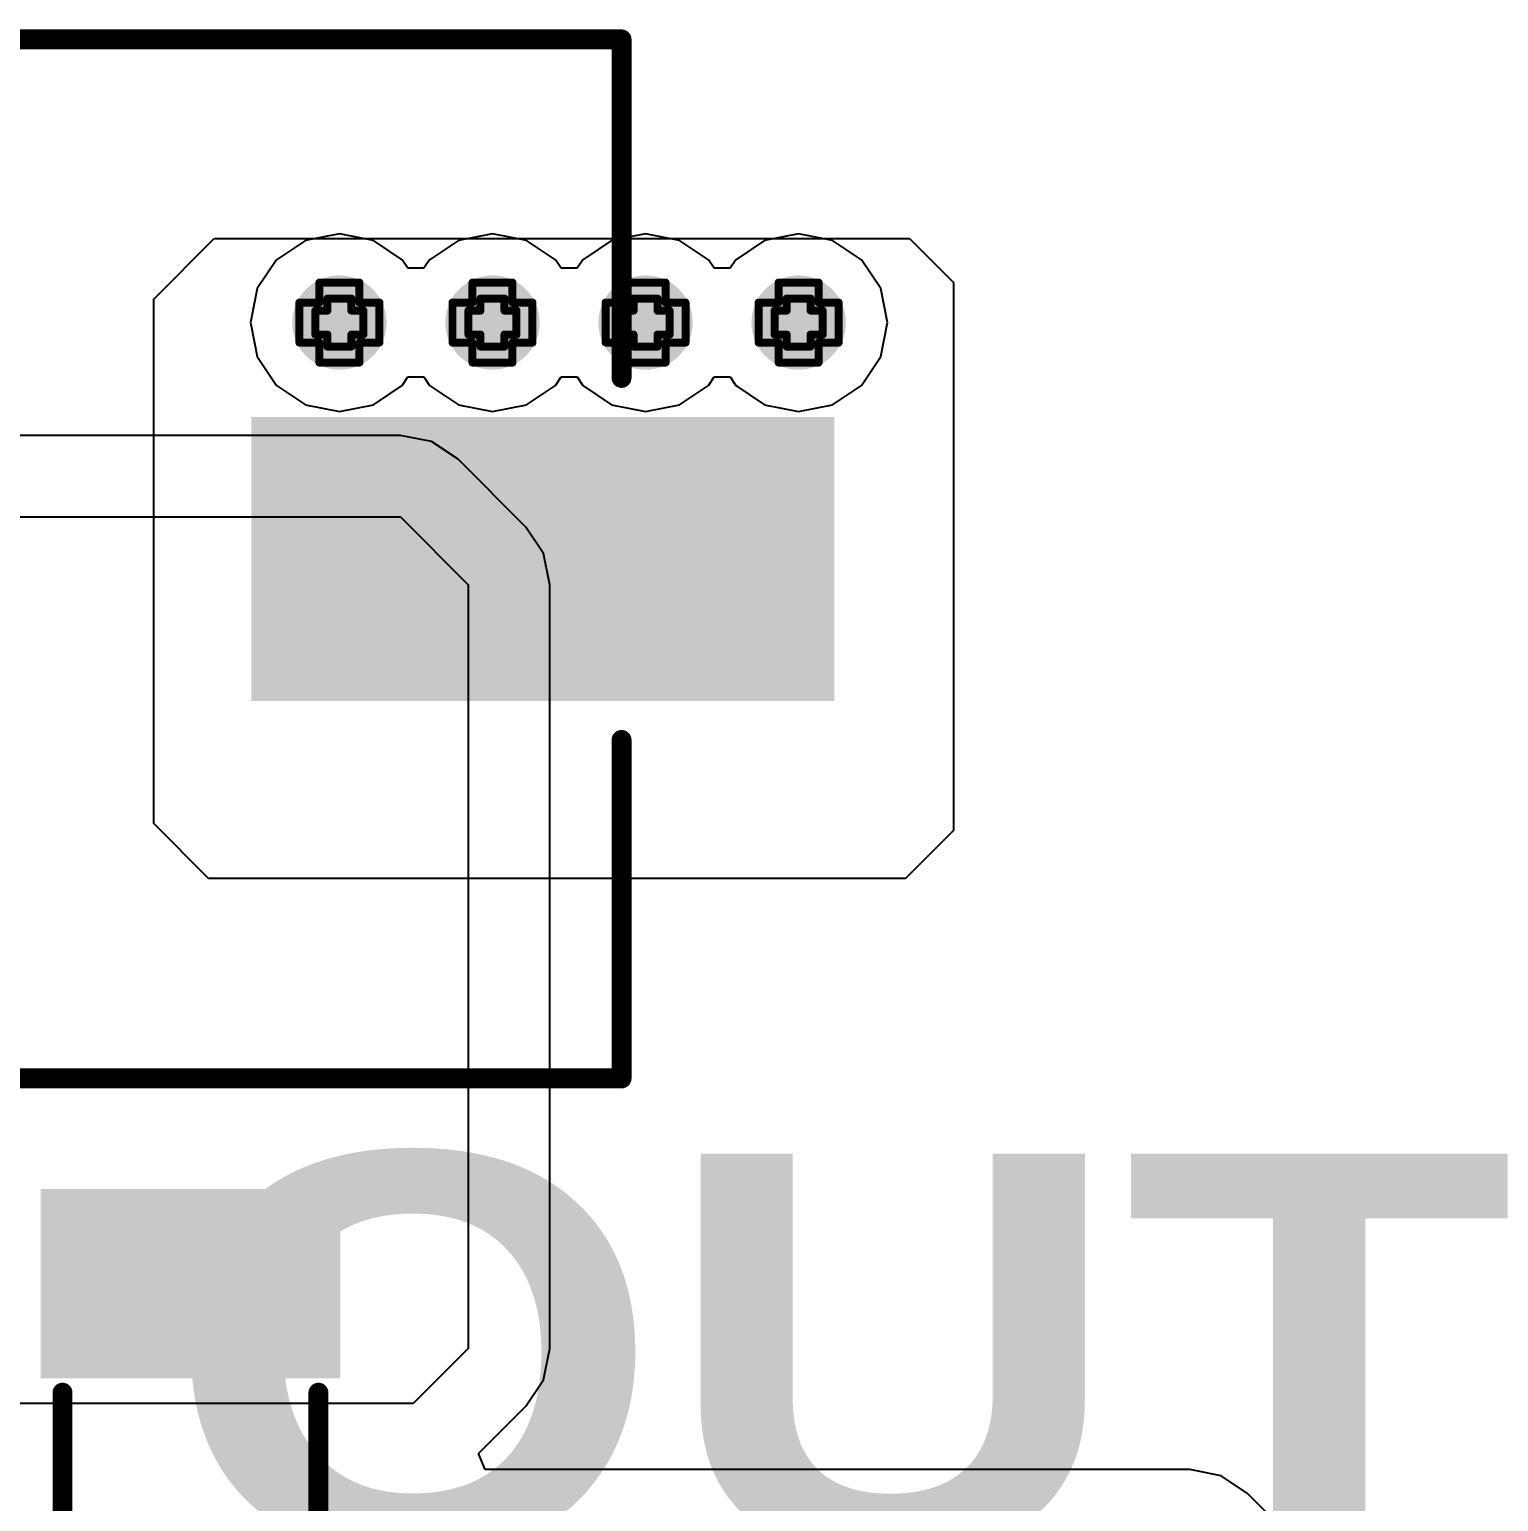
# Model space of a CAD drawing. Header units: inches. Extents: x 0 to 198, y 0 to 199.
# Drawn here: x 5.0393 to 5.4067, y 0.503 to 0.8711 of the extents above; entities that cross this region are included whole.
import ezdxf

# ---------------------------------------------------------------- set-up
doc = ezdxf.new("R2010")
doc.units = ezdxf.units.IN
doc.header["$MEASUREMENT"] = 0
for name, color, linetype in [('Bottom Layer', 5, 'Continuous'), ('Bottom Overlay', 54, 'Continuous'), ('Bottom Paste', 16, 'Continuous'), ('Bottom Solder', 6, 'Continuous'), ('Drill Drawing', 1, 'Continuous'), ('Layer 1', 16, 'Continuous'), ('Layer 2', 76, 'Continuous'), ('Top Layer', 1, 'Continuous'), ('Top Overlay', 2, 'Continuous'), ('Top Paste', 8, 'Continuous'), ('Top Solder', 216, 'Continuous'), ('Via Holes', 16, 'Continuous')]:
    doc.layers.add(name, color=color, linetype=linetype)
doc.styles.add('Arial Black_Bold', font='', dxfattribs={"height": 0.2})
doc.styles.get('Arial Black_Bold').set_extended_font_data('Arial Black', bold=True)

# ---------------------------------------------------------------- blocks, each defined once
blk = doc.blocks.new('F____0805_B_244')
at = {"layer": 'Bottom Layer'}
for points in [[(-0.02362, -0.03346), (-0.06299, -0.03346), (-0.06299, 0.03346), (-0.02362, 0.03346)], [(0.06299, -0.03346), (0.02362, -0.03346), (0.02362, 0.03346), (0.06299, 0.03346)]]:
    blk.add_hatch(color=5, dxfattribs=at).paths.add_polyline_path(points)
at = {"layer": 'Bottom Paste'}
for points in [[(-0.02362, -0.03346), (-0.06299, -0.03346), (-0.06299, 0.03346), (-0.02362, 0.03346)], [(0.06299, -0.03346), (0.02362, -0.03346), (0.02362, 0.03346), (0.06299, 0.03346)]]:
    blk.add_hatch(color=16, dxfattribs=at).paths.add_polyline_path(points)
at = {"layer": 'Bottom Solder'}
for points in [[(-0.01962, -0.03746), (-0.06699, -0.03746), (-0.06699, 0.03746), (-0.01962, 0.03746)], [(0.06699, -0.03746), (0.01962, -0.03746), (0.01962, 0.03746), (0.06699, 0.03746)]]:
    blk.add_hatch(color=6, dxfattribs=at).paths.add_polyline_path(points)
at = {"layer": 'Bottom Overlay'}
for points in [[(0.016, 0.032, 0.005, 0.005, 0), (-0.016, 0.032, 0.005, 0.005, 0)], [(0.016, -0.032, 0.005, 0.005, 0), (-0.016, -0.032, 0.005, 0.005, 0)]]:
    blk.add_lwpolyline(points, format="xyseb", dxfattribs=at)
for points in [[(-0.01725, 0.032, 0.0025, 0.0025, 1), (-0.01475, 0.032, 0.0025, 0.0025, 1)], [(0.01475, 0.032, 0.0025, 0.0025, 1), (0.01725, 0.032, 0.0025, 0.0025, 1)], [(-0.01725, -0.032, 0.0025, 0.0025, 1), (-0.01475, -0.032, 0.0025, 0.0025, 1)], [(0.01475, -0.032, 0.0025, 0.0025, 1), (0.01725, -0.032, 0.0025, 0.0025, 1)]]:
    blk.add_lwpolyline(points, format="xyseb", close=True, dxfattribs=at)
blk = doc.blocks.new('20SVPF120M_350')
at = {"layer": 'Top Layer'}
for points in [[(-0.17913, 0.0315), (-0.04134, 0.0315), (-0.04134, -0.0315), (-0.17913, -0.0315)], [(0.04134, 0.0315), (0.17913, 0.0315), (0.17913, -0.0315), (0.04134, -0.0315)]]:
    blk.add_hatch(color=1, dxfattribs=at).paths.add_polyline_path(points)
at = {"layer": 'Top Paste'}
for points in [[(-0.17913, 0.0315), (-0.04134, 0.0315), (-0.04134, -0.0315), (-0.17913, -0.0315)], [(0.04134, 0.0315), (0.17913, 0.0315), (0.17913, -0.0315), (0.04134, -0.0315)]]:
    blk.add_hatch(color=8, dxfattribs=at).paths.add_polyline_path(points)
at = {"layer": 'Top Solder'}
for points in [[(-0.18313, 0.0355), (-0.03734, 0.0355), (-0.03734, -0.0355), (-0.18313, -0.0355)], [(0.03734, 0.0355), (0.18313, 0.0355), (0.18313, -0.0355), (0.03734, -0.0355)]]:
    blk.add_hatch(color=216, dxfattribs=at).paths.add_polyline_path(points)
at = {"layer": 'Top Overlay'}
for points in [[(-0.12992, 0.07677, 0.005, 0.005, 0), (-0.07677, 0.12992, 0.005, 0.005, 0)], [(-0.07677, 0.12992, 0.005, 0.005, 0), (0.12992, 0.12992, 0.005, 0.005, 0)], [(0.12992, 0.04528, 0.005, 0.005, 0), (0.12992, 0.12992, 0.005, 0.005, 0)], [(-0.12992, 0.04528, 0.005, 0.005, 0), (-0.12992, 0.07677, 0.005, 0.005, 0)], [(-0.153, 0.043, 0.005, 0.005, 0), (-0.153, 0.064, 0.005, 0.005, 0)], [(-0.162, 0.053, 0.005, 0.005, 0), (-0.144, 0.053, 0.005, 0.005, 0)], [(-0.12992, -0.07677, 0.005, 0.005, 0), (-0.12992, -0.04528, 0.005, 0.005, 0)], [(0.12992, -0.12992, 0.005, 0.005, 0), (0.12992, -0.04528, 0.005, 0.005, 0)], [(-0.12992, -0.07677, 0.005, 0.005, 0), (-0.07677, -0.12992, 0.005, 0.005, 0)], [(-0.07677, -0.12992, 0.005, 0.005, 0), (0.12992, -0.12992, 0.005, 0.005, 0)]]:
    blk.add_lwpolyline(points, format="xyseb", dxfattribs=at)
for points in [[(-0.07802, 0.12992, 0.0025, 0.0025, 1), (-0.07552, 0.12992, 0.0025, 0.0025, 1)], [(-0.07802, 0.12992, 0.0025, 0.0025, 1), (-0.07552, 0.12992, 0.0025, 0.0025, 1)], [(0.12867, 0.12992, 0.0025, 0.0025, 1), (0.13117, 0.12992, 0.0025, 0.0025, 1)], [(0.12867, 0.12992, 0.0025, 0.0025, 1), (0.13117, 0.12992, 0.0025, 0.0025, 1)], [(-0.13117, 0.07677, 0.0025, 0.0025, 1), (-0.12867, 0.07677, 0.0025, 0.0025, 1)], [(-0.13117, 0.07677, 0.0025, 0.0025, 1), (-0.12867, 0.07677, 0.0025, 0.0025, 1)], [(-0.15425, 0.064, 0.0025, 0.0025, 1), (-0.15175, 0.064, 0.0025, 0.0025, 1)], [(-0.16325, 0.053, 0.0025, 0.0025, 1), (-0.16075, 0.053, 0.0025, 0.0025, 1)], [(-0.14525, 0.053, 0.0025, 0.0025, 1), (-0.14275, 0.053, 0.0025, 0.0025, 1)], [(-0.15425, 0.043, 0.0025, 0.0025, 1), (-0.15175, 0.043, 0.0025, 0.0025, 1)], [(-0.13117, 0.04528, 0.0025, 0.0025, 1), (-0.12867, 0.04528, 0.0025, 0.0025, 1)], [(0.12867, 0.04528, 0.0025, 0.0025, 1), (0.13117, 0.04528, 0.0025, 0.0025, 1)], [(-0.13117, -0.04528, 0.0025, 0.0025, 1), (-0.12867, -0.04528, 0.0025, 0.0025, 1)], [(0.12867, -0.04528, 0.0025, 0.0025, 1), (0.13117, -0.04528, 0.0025, 0.0025, 1)], [(-0.13117, -0.07677, 0.0025, 0.0025, 1), (-0.12867, -0.07677, 0.0025, 0.0025, 1)], [(-0.13117, -0.07677, 0.0025, 0.0025, 1), (-0.12867, -0.07677, 0.0025, 0.0025, 1)], [(-0.07802, -0.12992, 0.0025, 0.0025, 1), (-0.07552, -0.12992, 0.0025, 0.0025, 1)], [(-0.07802, -0.12992, 0.0025, 0.0025, 1), (-0.07552, -0.12992, 0.0025, 0.0025, 1)], [(0.12867, -0.12992, 0.0025, 0.0025, 1), (0.13117, -0.12992, 0.0025, 0.0025, 1)], [(0.12867, -0.12992, 0.0025, 0.0025, 1), (0.13117, -0.12992, 0.0025, 0.0025, 1)]]:
    blk.add_lwpolyline(points, format="xyseb", close=True, dxfattribs=at)

msp = doc.modelspace()

# ---------------------------------------------------------------- hatches: boundary and pattern name
at = {"layer": 'Bottom Layer'}
h = msp.add_hatch(color=5, dxfattribs=at)
edge = h.paths.add_edge_path()
edge.add_arc((5.11679, 0.79781), 0.01181, 0, 360)
h = msp.add_hatch(color=5, dxfattribs=at)
edge = h.paths.add_edge_path()
edge.add_arc((5.15507, 0.79781), 0.01181, 0, 360)
h = msp.add_hatch(color=5, dxfattribs=at)
edge = h.paths.add_edge_path()
edge.add_arc((5.19335, 0.79781), 0.01181, 0, 360)
h = msp.add_hatch(color=5, dxfattribs=at)
edge = h.paths.add_edge_path()
edge.add_arc((5.23163, 0.79781), 0.01181, 0, 360)
at = {"layer": 'Layer 1'}
h = msp.add_hatch(color=16, dxfattribs=at)
edge = h.paths.add_edge_path()
edge.add_arc((5.11679, 0.79781), 0.01181, 0, 360)
h = msp.add_hatch(color=16, dxfattribs=at)
edge = h.paths.add_edge_path()
edge.add_arc((5.15507, 0.79781), 0.01181, 0, 360)
h = msp.add_hatch(color=16, dxfattribs=at)
edge = h.paths.add_edge_path()
edge.add_arc((5.19335, 0.79781), 0.01181, 0, 360)
h = msp.add_hatch(color=16, dxfattribs=at)
edge = h.paths.add_edge_path()
edge.add_arc((5.23163, 0.79781), 0.01181, 0, 360)
at = {"layer": 'Layer 2'}
h = msp.add_hatch(color=76, dxfattribs=at)
edge = h.paths.add_edge_path()
edge.add_arc((5.11679, 0.79781), 0.01181, 0, 360)
h = msp.add_hatch(color=76, dxfattribs=at)
edge = h.paths.add_edge_path()
edge.add_arc((5.15507, 0.79781), 0.01181, 0, 360)
h = msp.add_hatch(color=76, dxfattribs=at)
edge = h.paths.add_edge_path()
edge.add_arc((5.19335, 0.79781), 0.01181, 0, 360)
h = msp.add_hatch(color=76, dxfattribs=at)
edge = h.paths.add_edge_path()
edge.add_arc((5.23163, 0.79781), 0.01181, 0, 360)
at = {"layer": 'Top Layer'}
h = msp.add_hatch(color=1, dxfattribs=at)
edge = h.paths.add_edge_path()
edge.add_arc((5.11679, 0.79781), 0.01181, 0, 360)
h = msp.add_hatch(color=1, dxfattribs=at)
edge = h.paths.add_edge_path()
edge.add_arc((5.15507, 0.79781), 0.01181, 0, 360)
h = msp.add_hatch(color=1, dxfattribs=at)
edge = h.paths.add_edge_path()
edge.add_arc((5.19335, 0.79781), 0.01181, 0, 360)
h = msp.add_hatch(color=1, dxfattribs=at)
edge = h.paths.add_edge_path()
edge.add_arc((5.23163, 0.79781), 0.01181, 0, 360)
at = {"layer": 'Via Holes'}
h = msp.add_hatch(color=7, dxfattribs=at)
edge = h.paths.add_edge_path()
edge.add_arc((5.11679, 0.79781), 0.00591, 0, 360)
h = msp.add_hatch(color=7, dxfattribs=at)
edge = h.paths.add_edge_path()
edge.add_arc((5.15507, 0.79781), 0.00591, 0, 360)
h = msp.add_hatch(color=7, dxfattribs=at)
edge = h.paths.add_edge_path()
edge.add_arc((5.19335, 0.79781), 0.00591, 0, 360)
h = msp.add_hatch(color=7, dxfattribs=at)
edge = h.paths.add_edge_path()
edge.add_arc((5.23163, 0.79781), 0.00591, 0, 360)

# ---------------------------------------------------------------- linework, layer by layer
at = {"layer": 'Bottom Layer'}
for p, q in [((5.13205, 0.7696), (4.80102, 0.7696)), ((5.13986, 0.76805), (5.13205, 0.7696)), ((5.14647, 0.76363), (5.13986, 0.76805)), ((5.16342, 0.74668), (5.14647, 0.76363)), ((4.80102, 0.74921), (5.13205, 0.74921)), ((5.13205, 0.74921), (5.149, 0.73226)), ((5.16784, 0.74007), (5.16342, 0.74668)), ((5.16939, 0.73226), (5.16784, 0.74007)), ((5.149, 0.73226), (5.149, 0.54122)), ((5.16939, 0.54122), (5.16939, 0.73226)), ((5.16939, 0.73226), (5.16939, 0.73226)), ((5.149, 0.54122), (5.13525, 0.52747)), ((5.16784, 0.53342), (5.16939, 0.54122)), ((5.16342, 0.52681), (5.16784, 0.53342)), ((5.13525, 0.52747), (4.795, 0.52747)), ((5.15155, 0.51494), (5.16342, 0.52681)), ((5.15321, 0.51094), (5.15155, 0.51494)), ((5.32946, 0.51094), (5.15321, 0.51094)), ((5.33726, 0.50938), (5.32946, 0.51094)), ((5.34387, 0.50496), (5.33726, 0.50938)), ((5.36442, 0.48442), (5.34387, 0.50496))]:
    msp.add_line(p, q, dxfattribs=at)
at = {"layer": 'Drill Drawing'}
for points in [[(5.11179, 0.80281, 0.002, 0.002, 0), (5.11179, 0.80781, 0.002, 0.002, 0)], [(5.11179, 0.80781, 0.002, 0.002, 0), (5.12179, 0.80781, 0.002, 0.002, 0)], [(5.12179, 0.80281, 0.002, 0.002, 0), (5.12179, 0.80781, 0.002, 0.002, 0)], [(5.15007, 0.80281, 0.002, 0.002, 0), (5.15007, 0.80781, 0.002, 0.002, 0)], [(5.15007, 0.80781, 0.002, 0.002, 0), (5.16007, 0.80781, 0.002, 0.002, 0)], [(5.16007, 0.80281, 0.002, 0.002, 0), (5.16007, 0.80781, 0.002, 0.002, 0)], [(5.18835, 0.80281, 0.002, 0.002, 0), (5.18835, 0.80781, 0.002, 0.002, 0)], [(5.18835, 0.80781, 0.002, 0.002, 0), (5.19835, 0.80781, 0.002, 0.002, 0)], [(5.19835, 0.80281, 0.002, 0.002, 0), (5.19835, 0.80781, 0.002, 0.002, 0)], [(5.22663, 0.80281, 0.002, 0.002, 0), (5.22663, 0.80781, 0.002, 0.002, 0)], [(5.22663, 0.80781, 0.002, 0.002, 0), (5.23663, 0.80781, 0.002, 0.002, 0)], [(5.23663, 0.80281, 0.002, 0.002, 0), (5.23663, 0.80781, 0.002, 0.002, 0)], [(5.10679, 0.79281, 0.002, 0.002, 0), (5.10679, 0.80281, 0.002, 0.002, 0)], [(5.10679, 0.80281, 0.002, 0.002, 0), (5.11179, 0.80281, 0.002, 0.002, 0)], [(5.11379, 0.80081, 0.002, 0.002, 0), (5.11379, 0.80381, 0.002, 0.002, 0)], [(5.11379, 0.80381, 0.002, 0.002, 0), (5.11979, 0.80381, 0.002, 0.002, 0)], [(5.11979, 0.80081, 0.002, 0.002, 0), (5.11979, 0.80381, 0.002, 0.002, 0)], [(5.12179, 0.80281, 0.002, 0.002, 0), (5.12679, 0.80281, 0.002, 0.002, 0)], [(5.12679, 0.79281, 0.002, 0.002, 0), (5.12679, 0.80281, 0.002, 0.002, 0)], [(5.14507, 0.79281, 0.002, 0.002, 0), (5.14507, 0.80281, 0.002, 0.002, 0)], [(5.14507, 0.80281, 0.002, 0.002, 0), (5.15007, 0.80281, 0.002, 0.002, 0)], [(5.15207, 0.80081, 0.002, 0.002, 0), (5.15207, 0.80381, 0.002, 0.002, 0)], [(5.15207, 0.80381, 0.002, 0.002, 0), (5.15807, 0.80381, 0.002, 0.002, 0)], [(5.15807, 0.80081, 0.002, 0.002, 0), (5.15807, 0.80381, 0.002, 0.002, 0)], [(5.16007, 0.80281, 0.002, 0.002, 0), (5.16507, 0.80281, 0.002, 0.002, 0)], [(5.16507, 0.79281, 0.002, 0.002, 0), (5.16507, 0.80281, 0.002, 0.002, 0)], [(5.18335, 0.79281, 0.002, 0.002, 0), (5.18335, 0.80281, 0.002, 0.002, 0)], [(5.18335, 0.80281, 0.002, 0.002, 0), (5.18835, 0.80281, 0.002, 0.002, 0)], [(5.19035, 0.80081, 0.002, 0.002, 0), (5.19035, 0.80381, 0.002, 0.002, 0)], [(5.19035, 0.80381, 0.002, 0.002, 0), (5.19635, 0.80381, 0.002, 0.002, 0)], [(5.19635, 0.80081, 0.002, 0.002, 0), (5.19635, 0.80381, 0.002, 0.002, 0)], [(5.19835, 0.80281, 0.002, 0.002, 0), (5.20335, 0.80281, 0.002, 0.002, 0)], [(5.20335, 0.79281, 0.002, 0.002, 0), (5.20335, 0.80281, 0.002, 0.002, 0)], [(5.22163, 0.79281, 0.002, 0.002, 0), (5.22163, 0.80281, 0.002, 0.002, 0)], [(5.22163, 0.80281, 0.002, 0.002, 0), (5.22663, 0.80281, 0.002, 0.002, 0)], [(5.22863, 0.80081, 0.002, 0.002, 0), (5.22863, 0.80381, 0.002, 0.002, 0)], [(5.22863, 0.80381, 0.002, 0.002, 0), (5.23463, 0.80381, 0.002, 0.002, 0)], [(5.23463, 0.80081, 0.002, 0.002, 0), (5.23463, 0.80381, 0.002, 0.002, 0)], [(5.23663, 0.80281, 0.002, 0.002, 0), (5.24163, 0.80281, 0.002, 0.002, 0)], [(5.24163, 0.79281, 0.002, 0.002, 0), (5.24163, 0.80281, 0.002, 0.002, 0)], [(5.11079, 0.79481, 0.002, 0.002, 0), (5.11079, 0.80081, 0.002, 0.002, 0)], [(5.11079, 0.80081, 0.002, 0.002, 0), (5.11379, 0.80081, 0.002, 0.002, 0)], [(5.11979, 0.80081, 0.002, 0.002, 0), (5.12279, 0.80081, 0.002, 0.002, 0)], [(5.12279, 0.79481, 0.002, 0.002, 0), (5.12279, 0.80081, 0.002, 0.002, 0)], [(5.14907, 0.79481, 0.002, 0.002, 0), (5.14907, 0.80081, 0.002, 0.002, 0)], [(5.14907, 0.80081, 0.002, 0.002, 0), (5.15207, 0.80081, 0.002, 0.002, 0)], [(5.15807, 0.80081, 0.002, 0.002, 0), (5.16107, 0.80081, 0.002, 0.002, 0)], [(5.16107, 0.79481, 0.002, 0.002, 0), (5.16107, 0.80081, 0.002, 0.002, 0)], [(5.18735, 0.79481, 0.002, 0.002, 0), (5.18735, 0.80081, 0.002, 0.002, 0)], [(5.18735, 0.80081, 0.002, 0.002, 0), (5.19035, 0.80081, 0.002, 0.002, 0)], [(5.19635, 0.80081, 0.002, 0.002, 0), (5.19935, 0.80081, 0.002, 0.002, 0)], [(5.19935, 0.79481, 0.002, 0.002, 0), (5.19935, 0.80081, 0.002, 0.002, 0)], [(5.22563, 0.79481, 0.002, 0.002, 0), (5.22563, 0.80081, 0.002, 0.002, 0)], [(5.22563, 0.80081, 0.002, 0.002, 0), (5.22863, 0.80081, 0.002, 0.002, 0)], [(5.23463, 0.80081, 0.002, 0.002, 0), (5.23763, 0.80081, 0.002, 0.002, 0)], [(5.23763, 0.79481, 0.002, 0.002, 0), (5.23763, 0.80081, 0.002, 0.002, 0)], [(5.11079, 0.79481, 0.002, 0.002, 0), (5.11379, 0.79481, 0.002, 0.002, 0)], [(5.11379, 0.79181, 0.002, 0.002, 0), (5.11379, 0.79481, 0.002, 0.002, 0)], [(5.11979, 0.79481, 0.002, 0.002, 0), (5.12279, 0.79481, 0.002, 0.002, 0)], [(5.11979, 0.79181, 0.002, 0.002, 0), (5.11979, 0.79481, 0.002, 0.002, 0)], [(5.14907, 0.79481, 0.002, 0.002, 0), (5.15207, 0.79481, 0.002, 0.002, 0)], [(5.15207, 0.79181, 0.002, 0.002, 0), (5.15207, 0.79481, 0.002, 0.002, 0)], [(5.15807, 0.79481, 0.002, 0.002, 0), (5.16107, 0.79481, 0.002, 0.002, 0)], [(5.15807, 0.79181, 0.002, 0.002, 0), (5.15807, 0.79481, 0.002, 0.002, 0)], [(5.18735, 0.79481, 0.002, 0.002, 0), (5.19035, 0.79481, 0.002, 0.002, 0)], [(5.19035, 0.79181, 0.002, 0.002, 0), (5.19035, 0.79481, 0.002, 0.002, 0)], [(5.19635, 0.79481, 0.002, 0.002, 0), (5.19935, 0.79481, 0.002, 0.002, 0)], [(5.19635, 0.79181, 0.002, 0.002, 0), (5.19635, 0.79481, 0.002, 0.002, 0)], [(5.22563, 0.79481, 0.002, 0.002, 0), (5.22863, 0.79481, 0.002, 0.002, 0)], [(5.22863, 0.79181, 0.002, 0.002, 0), (5.22863, 0.79481, 0.002, 0.002, 0)], [(5.23463, 0.79481, 0.002, 0.002, 0), (5.23763, 0.79481, 0.002, 0.002, 0)], [(5.23463, 0.79181, 0.002, 0.002, 0), (5.23463, 0.79481, 0.002, 0.002, 0)], [(5.10679, 0.79281, 0.002, 0.002, 0), (5.11179, 0.79281, 0.002, 0.002, 0)], [(5.11179, 0.78781, 0.002, 0.002, 0), (5.11179, 0.79281, 0.002, 0.002, 0)], [(5.11379, 0.79181, 0.002, 0.002, 0), (5.11979, 0.79181, 0.002, 0.002, 0)], [(5.12179, 0.79281, 0.002, 0.002, 0), (5.12679, 0.79281, 0.002, 0.002, 0)], [(5.12179, 0.78781, 0.002, 0.002, 0), (5.12179, 0.79281, 0.002, 0.002, 0)], [(5.14507, 0.79281, 0.002, 0.002, 0), (5.15007, 0.79281, 0.002, 0.002, 0)], [(5.15007, 0.78781, 0.002, 0.002, 0), (5.15007, 0.79281, 0.002, 0.002, 0)], [(5.15207, 0.79181, 0.002, 0.002, 0), (5.15807, 0.79181, 0.002, 0.002, 0)], [(5.16007, 0.79281, 0.002, 0.002, 0), (5.16507, 0.79281, 0.002, 0.002, 0)], [(5.16007, 0.78781, 0.002, 0.002, 0), (5.16007, 0.79281, 0.002, 0.002, 0)], [(5.18335, 0.79281, 0.002, 0.002, 0), (5.18835, 0.79281, 0.002, 0.002, 0)], [(5.18835, 0.78781, 0.002, 0.002, 0), (5.18835, 0.79281, 0.002, 0.002, 0)], [(5.19035, 0.79181, 0.002, 0.002, 0), (5.19635, 0.79181, 0.002, 0.002, 0)], [(5.19835, 0.79281, 0.002, 0.002, 0), (5.20335, 0.79281, 0.002, 0.002, 0)], [(5.19835, 0.78781, 0.002, 0.002, 0), (5.19835, 0.79281, 0.002, 0.002, 0)], [(5.22163, 0.79281, 0.002, 0.002, 0), (5.22663, 0.79281, 0.002, 0.002, 0)], [(5.22663, 0.78781, 0.002, 0.002, 0), (5.22663, 0.79281, 0.002, 0.002, 0)], [(5.22863, 0.79181, 0.002, 0.002, 0), (5.23463, 0.79181, 0.002, 0.002, 0)], [(5.23663, 0.79281, 0.002, 0.002, 0), (5.24163, 0.79281, 0.002, 0.002, 0)], [(5.23663, 0.78781, 0.002, 0.002, 0), (5.23663, 0.79281, 0.002, 0.002, 0)], [(5.11179, 0.78781, 0.002, 0.002, 0), (5.12179, 0.78781, 0.002, 0.002, 0)], [(5.15007, 0.78781, 0.002, 0.002, 0), (5.16007, 0.78781, 0.002, 0.002, 0)], [(5.18835, 0.78781, 0.002, 0.002, 0), (5.19835, 0.78781, 0.002, 0.002, 0)], [(5.22663, 0.78781, 0.002, 0.002, 0), (5.23663, 0.78781, 0.002, 0.002, 0)]]:
    msp.add_lwpolyline(points, format="xyseb", dxfattribs=at)
for points in [[(5.11129, 0.80781, 0.001, 0.001, 1), (5.11229, 0.80781, 0.001, 0.001, 1)], [(5.11129, 0.80781, 0.001, 0.001, 1), (5.11229, 0.80781, 0.001, 0.001, 1)], [(5.12129, 0.80781, 0.001, 0.001, 1), (5.12229, 0.80781, 0.001, 0.001, 1)], [(5.12129, 0.80781, 0.001, 0.001, 1), (5.12229, 0.80781, 0.001, 0.001, 1)], [(5.14957, 0.80781, 0.001, 0.001, 1), (5.15057, 0.80781, 0.001, 0.001, 1)], [(5.14957, 0.80781, 0.001, 0.001, 1), (5.15057, 0.80781, 0.001, 0.001, 1)], [(5.15957, 0.80781, 0.001, 0.001, 1), (5.16057, 0.80781, 0.001, 0.001, 1)], [(5.15957, 0.80781, 0.001, 0.001, 1), (5.16057, 0.80781, 0.001, 0.001, 1)], [(5.18785, 0.80781, 0.001, 0.001, 1), (5.18885, 0.80781, 0.001, 0.001, 1)], [(5.18785, 0.80781, 0.001, 0.001, 1), (5.18885, 0.80781, 0.001, 0.001, 1)], [(5.19785, 0.80781, 0.001, 0.001, 1), (5.19885, 0.80781, 0.001, 0.001, 1)], [(5.19785, 0.80781, 0.001, 0.001, 1), (5.19885, 0.80781, 0.001, 0.001, 1)], [(5.22613, 0.80781, 0.001, 0.001, 1), (5.22713, 0.80781, 0.001, 0.001, 1)], [(5.22613, 0.80781, 0.001, 0.001, 1), (5.22713, 0.80781, 0.001, 0.001, 1)], [(5.23613, 0.80781, 0.001, 0.001, 1), (5.23713, 0.80781, 0.001, 0.001, 1)], [(5.23613, 0.80781, 0.001, 0.001, 1), (5.23713, 0.80781, 0.001, 0.001, 1)], [(5.10629, 0.80281, 0.001, 0.001, 1), (5.10729, 0.80281, 0.001, 0.001, 1)], [(5.10629, 0.80281, 0.001, 0.001, 1), (5.10729, 0.80281, 0.001, 0.001, 1)], [(5.11129, 0.80281, 0.001, 0.001, 1), (5.11229, 0.80281, 0.001, 0.001, 1)], [(5.11129, 0.80281, 0.001, 0.001, 1), (5.11229, 0.80281, 0.001, 0.001, 1)], [(5.11329, 0.80381, 0.001, 0.001, 1), (5.11429, 0.80381, 0.001, 0.001, 1)], [(5.11329, 0.80381, 0.001, 0.001, 1), (5.11429, 0.80381, 0.001, 0.001, 1)], [(5.11929, 0.80381, 0.001, 0.001, 1), (5.12029, 0.80381, 0.001, 0.001, 1)], [(5.11929, 0.80381, 0.001, 0.001, 1), (5.12029, 0.80381, 0.001, 0.001, 1)], [(5.12129, 0.80281, 0.001, 0.001, 1), (5.12229, 0.80281, 0.001, 0.001, 1)], [(5.12129, 0.80281, 0.001, 0.001, 1), (5.12229, 0.80281, 0.001, 0.001, 1)], [(5.12629, 0.80281, 0.001, 0.001, 1), (5.12729, 0.80281, 0.001, 0.001, 1)], [(5.12629, 0.80281, 0.001, 0.001, 1), (5.12729, 0.80281, 0.001, 0.001, 1)], [(5.14457, 0.80281, 0.001, 0.001, 1), (5.14557, 0.80281, 0.001, 0.001, 1)], [(5.14457, 0.80281, 0.001, 0.001, 1), (5.14557, 0.80281, 0.001, 0.001, 1)], [(5.14957, 0.80281, 0.001, 0.001, 1), (5.15057, 0.80281, 0.001, 0.001, 1)], [(5.14957, 0.80281, 0.001, 0.001, 1), (5.15057, 0.80281, 0.001, 0.001, 1)], [(5.15157, 0.80381, 0.001, 0.001, 1), (5.15257, 0.80381, 0.001, 0.001, 1)], [(5.15157, 0.80381, 0.001, 0.001, 1), (5.15257, 0.80381, 0.001, 0.001, 1)], [(5.15757, 0.80381, 0.001, 0.001, 1), (5.15857, 0.80381, 0.001, 0.001, 1)], [(5.15757, 0.80381, 0.001, 0.001, 1), (5.15857, 0.80381, 0.001, 0.001, 1)], [(5.15957, 0.80281, 0.001, 0.001, 1), (5.16057, 0.80281, 0.001, 0.001, 1)], [(5.15957, 0.80281, 0.001, 0.001, 1), (5.16057, 0.80281, 0.001, 0.001, 1)], [(5.16457, 0.80281, 0.001, 0.001, 1), (5.16557, 0.80281, 0.001, 0.001, 1)], [(5.16457, 0.80281, 0.001, 0.001, 1), (5.16557, 0.80281, 0.001, 0.001, 1)], [(5.18285, 0.80281, 0.001, 0.001, 1), (5.18385, 0.80281, 0.001, 0.001, 1)], [(5.18285, 0.80281, 0.001, 0.001, 1), (5.18385, 0.80281, 0.001, 0.001, 1)], [(5.18785, 0.80281, 0.001, 0.001, 1), (5.18885, 0.80281, 0.001, 0.001, 1)], [(5.18785, 0.80281, 0.001, 0.001, 1), (5.18885, 0.80281, 0.001, 0.001, 1)], [(5.18985, 0.80381, 0.001, 0.001, 1), (5.19085, 0.80381, 0.001, 0.001, 1)], [(5.18985, 0.80381, 0.001, 0.001, 1), (5.19085, 0.80381, 0.001, 0.001, 1)], [(5.19585, 0.80381, 0.001, 0.001, 1), (5.19685, 0.80381, 0.001, 0.001, 1)], [(5.19585, 0.80381, 0.001, 0.001, 1), (5.19685, 0.80381, 0.001, 0.001, 1)], [(5.19785, 0.80281, 0.001, 0.001, 1), (5.19885, 0.80281, 0.001, 0.001, 1)], [(5.19785, 0.80281, 0.001, 0.001, 1), (5.19885, 0.80281, 0.001, 0.001, 1)], [(5.20285, 0.80281, 0.001, 0.001, 1), (5.20385, 0.80281, 0.001, 0.001, 1)], [(5.20285, 0.80281, 0.001, 0.001, 1), (5.20385, 0.80281, 0.001, 0.001, 1)], [(5.22113, 0.80281, 0.001, 0.001, 1), (5.22213, 0.80281, 0.001, 0.001, 1)], [(5.22113, 0.80281, 0.001, 0.001, 1), (5.22213, 0.80281, 0.001, 0.001, 1)], [(5.22613, 0.80281, 0.001, 0.001, 1), (5.22713, 0.80281, 0.001, 0.001, 1)], [(5.22613, 0.80281, 0.001, 0.001, 1), (5.22713, 0.80281, 0.001, 0.001, 1)], [(5.22813, 0.80381, 0.001, 0.001, 1), (5.22913, 0.80381, 0.001, 0.001, 1)], [(5.22813, 0.80381, 0.001, 0.001, 1), (5.22913, 0.80381, 0.001, 0.001, 1)], [(5.23413, 0.80381, 0.001, 0.001, 1), (5.23513, 0.80381, 0.001, 0.001, 1)], [(5.23413, 0.80381, 0.001, 0.001, 1), (5.23513, 0.80381, 0.001, 0.001, 1)], [(5.23613, 0.80281, 0.001, 0.001, 1), (5.23713, 0.80281, 0.001, 0.001, 1)], [(5.23613, 0.80281, 0.001, 0.001, 1), (5.23713, 0.80281, 0.001, 0.001, 1)], [(5.24113, 0.80281, 0.001, 0.001, 1), (5.24213, 0.80281, 0.001, 0.001, 1)], [(5.24113, 0.80281, 0.001, 0.001, 1), (5.24213, 0.80281, 0.001, 0.001, 1)], [(5.11029, 0.80081, 0.001, 0.001, 1), (5.11129, 0.80081, 0.001, 0.001, 1)], [(5.11029, 0.80081, 0.001, 0.001, 1), (5.11129, 0.80081, 0.001, 0.001, 1)], [(5.11329, 0.80081, 0.001, 0.001, 1), (5.11429, 0.80081, 0.001, 0.001, 1)], [(5.11329, 0.80081, 0.001, 0.001, 1), (5.11429, 0.80081, 0.001, 0.001, 1)], [(5.11929, 0.80081, 0.001, 0.001, 1), (5.12029, 0.80081, 0.001, 0.001, 1)], [(5.11929, 0.80081, 0.001, 0.001, 1), (5.12029, 0.80081, 0.001, 0.001, 1)], [(5.12229, 0.80081, 0.001, 0.001, 1), (5.12329, 0.80081, 0.001, 0.001, 1)], [(5.12229, 0.80081, 0.001, 0.001, 1), (5.12329, 0.80081, 0.001, 0.001, 1)], [(5.14857, 0.80081, 0.001, 0.001, 1), (5.14957, 0.80081, 0.001, 0.001, 1)], [(5.14857, 0.80081, 0.001, 0.001, 1), (5.14957, 0.80081, 0.001, 0.001, 1)], [(5.15157, 0.80081, 0.001, 0.001, 1), (5.15257, 0.80081, 0.001, 0.001, 1)], [(5.15157, 0.80081, 0.001, 0.001, 1), (5.15257, 0.80081, 0.001, 0.001, 1)], [(5.15757, 0.80081, 0.001, 0.001, 1), (5.15857, 0.80081, 0.001, 0.001, 1)], [(5.15757, 0.80081, 0.001, 0.001, 1), (5.15857, 0.80081, 0.001, 0.001, 1)], [(5.16057, 0.80081, 0.001, 0.001, 1), (5.16157, 0.80081, 0.001, 0.001, 1)], [(5.16057, 0.80081, 0.001, 0.001, 1), (5.16157, 0.80081, 0.001, 0.001, 1)], [(5.18685, 0.80081, 0.001, 0.001, 1), (5.18785, 0.80081, 0.001, 0.001, 1)], [(5.18685, 0.80081, 0.001, 0.001, 1), (5.18785, 0.80081, 0.001, 0.001, 1)], [(5.18985, 0.80081, 0.001, 0.001, 1), (5.19085, 0.80081, 0.001, 0.001, 1)], [(5.18985, 0.80081, 0.001, 0.001, 1), (5.19085, 0.80081, 0.001, 0.001, 1)], [(5.19585, 0.80081, 0.001, 0.001, 1), (5.19685, 0.80081, 0.001, 0.001, 1)], [(5.19585, 0.80081, 0.001, 0.001, 1), (5.19685, 0.80081, 0.001, 0.001, 1)], [(5.19885, 0.80081, 0.001, 0.001, 1), (5.19985, 0.80081, 0.001, 0.001, 1)], [(5.19885, 0.80081, 0.001, 0.001, 1), (5.19985, 0.80081, 0.001, 0.001, 1)], [(5.22513, 0.80081, 0.001, 0.001, 1), (5.22613, 0.80081, 0.001, 0.001, 1)], [(5.22513, 0.80081, 0.001, 0.001, 1), (5.22613, 0.80081, 0.001, 0.001, 1)], [(5.22813, 0.80081, 0.001, 0.001, 1), (5.22913, 0.80081, 0.001, 0.001, 1)], [(5.22813, 0.80081, 0.001, 0.001, 1), (5.22913, 0.80081, 0.001, 0.001, 1)], [(5.23413, 0.80081, 0.001, 0.001, 1), (5.23513, 0.80081, 0.001, 0.001, 1)], [(5.23413, 0.80081, 0.001, 0.001, 1), (5.23513, 0.80081, 0.001, 0.001, 1)], [(5.23713, 0.80081, 0.001, 0.001, 1), (5.23813, 0.80081, 0.001, 0.001, 1)], [(5.23713, 0.80081, 0.001, 0.001, 1), (5.23813, 0.80081, 0.001, 0.001, 1)], [(5.11029, 0.79481, 0.001, 0.001, 1), (5.11129, 0.79481, 0.001, 0.001, 1)], [(5.11029, 0.79481, 0.001, 0.001, 1), (5.11129, 0.79481, 0.001, 0.001, 1)], [(5.11329, 0.79481, 0.001, 0.001, 1), (5.11429, 0.79481, 0.001, 0.001, 1)], [(5.11329, 0.79481, 0.001, 0.001, 1), (5.11429, 0.79481, 0.001, 0.001, 1)], [(5.11929, 0.79481, 0.001, 0.001, 1), (5.12029, 0.79481, 0.001, 0.001, 1)], [(5.11929, 0.79481, 0.001, 0.001, 1), (5.12029, 0.79481, 0.001, 0.001, 1)], [(5.12229, 0.79481, 0.001, 0.001, 1), (5.12329, 0.79481, 0.001, 0.001, 1)], [(5.12229, 0.79481, 0.001, 0.001, 1), (5.12329, 0.79481, 0.001, 0.001, 1)], [(5.14857, 0.79481, 0.001, 0.001, 1), (5.14957, 0.79481, 0.001, 0.001, 1)], [(5.14857, 0.79481, 0.001, 0.001, 1), (5.14957, 0.79481, 0.001, 0.001, 1)], [(5.15157, 0.79481, 0.001, 0.001, 1), (5.15257, 0.79481, 0.001, 0.001, 1)], [(5.15157, 0.79481, 0.001, 0.001, 1), (5.15257, 0.79481, 0.001, 0.001, 1)], [(5.15757, 0.79481, 0.001, 0.001, 1), (5.15857, 0.79481, 0.001, 0.001, 1)], [(5.15757, 0.79481, 0.001, 0.001, 1), (5.15857, 0.79481, 0.001, 0.001, 1)], [(5.16057, 0.79481, 0.001, 0.001, 1), (5.16157, 0.79481, 0.001, 0.001, 1)], [(5.16057, 0.79481, 0.001, 0.001, 1), (5.16157, 0.79481, 0.001, 0.001, 1)], [(5.18685, 0.79481, 0.001, 0.001, 1), (5.18785, 0.79481, 0.001, 0.001, 1)], [(5.18685, 0.79481, 0.001, 0.001, 1), (5.18785, 0.79481, 0.001, 0.001, 1)], [(5.18985, 0.79481, 0.001, 0.001, 1), (5.19085, 0.79481, 0.001, 0.001, 1)], [(5.18985, 0.79481, 0.001, 0.001, 1), (5.19085, 0.79481, 0.001, 0.001, 1)], [(5.19585, 0.79481, 0.001, 0.001, 1), (5.19685, 0.79481, 0.001, 0.001, 1)], [(5.19585, 0.79481, 0.001, 0.001, 1), (5.19685, 0.79481, 0.001, 0.001, 1)], [(5.19885, 0.79481, 0.001, 0.001, 1), (5.19985, 0.79481, 0.001, 0.001, 1)], [(5.19885, 0.79481, 0.001, 0.001, 1), (5.19985, 0.79481, 0.001, 0.001, 1)], [(5.22513, 0.79481, 0.001, 0.001, 1), (5.22613, 0.79481, 0.001, 0.001, 1)], [(5.22513, 0.79481, 0.001, 0.001, 1), (5.22613, 0.79481, 0.001, 0.001, 1)], [(5.22813, 0.79481, 0.001, 0.001, 1), (5.22913, 0.79481, 0.001, 0.001, 1)], [(5.22813, 0.79481, 0.001, 0.001, 1), (5.22913, 0.79481, 0.001, 0.001, 1)], [(5.23413, 0.79481, 0.001, 0.001, 1), (5.23513, 0.79481, 0.001, 0.001, 1)], [(5.23413, 0.79481, 0.001, 0.001, 1), (5.23513, 0.79481, 0.001, 0.001, 1)], [(5.23713, 0.79481, 0.001, 0.001, 1), (5.23813, 0.79481, 0.001, 0.001, 1)], [(5.23713, 0.79481, 0.001, 0.001, 1), (5.23813, 0.79481, 0.001, 0.001, 1)], [(5.10629, 0.79281, 0.001, 0.001, 1), (5.10729, 0.79281, 0.001, 0.001, 1)], [(5.10629, 0.79281, 0.001, 0.001, 1), (5.10729, 0.79281, 0.001, 0.001, 1)], [(5.11129, 0.79281, 0.001, 0.001, 1), (5.11229, 0.79281, 0.001, 0.001, 1)], [(5.11129, 0.79281, 0.001, 0.001, 1), (5.11229, 0.79281, 0.001, 0.001, 1)], [(5.11329, 0.79181, 0.001, 0.001, 1), (5.11429, 0.79181, 0.001, 0.001, 1)], [(5.11329, 0.79181, 0.001, 0.001, 1), (5.11429, 0.79181, 0.001, 0.001, 1)], [(5.11929, 0.79181, 0.001, 0.001, 1), (5.12029, 0.79181, 0.001, 0.001, 1)], [(5.11929, 0.79181, 0.001, 0.001, 1), (5.12029, 0.79181, 0.001, 0.001, 1)], [(5.12129, 0.79281, 0.001, 0.001, 1), (5.12229, 0.79281, 0.001, 0.001, 1)], [(5.12129, 0.79281, 0.001, 0.001, 1), (5.12229, 0.79281, 0.001, 0.001, 1)], [(5.12629, 0.79281, 0.001, 0.001, 1), (5.12729, 0.79281, 0.001, 0.001, 1)], [(5.12629, 0.79281, 0.001, 0.001, 1), (5.12729, 0.79281, 0.001, 0.001, 1)], [(5.14457, 0.79281, 0.001, 0.001, 1), (5.14557, 0.79281, 0.001, 0.001, 1)], [(5.14457, 0.79281, 0.001, 0.001, 1), (5.14557, 0.79281, 0.001, 0.001, 1)], [(5.14957, 0.79281, 0.001, 0.001, 1), (5.15057, 0.79281, 0.001, 0.001, 1)], [(5.14957, 0.79281, 0.001, 0.001, 1), (5.15057, 0.79281, 0.001, 0.001, 1)], [(5.15157, 0.79181, 0.001, 0.001, 1), (5.15257, 0.79181, 0.001, 0.001, 1)], [(5.15157, 0.79181, 0.001, 0.001, 1), (5.15257, 0.79181, 0.001, 0.001, 1)], [(5.15757, 0.79181, 0.001, 0.001, 1), (5.15857, 0.79181, 0.001, 0.001, 1)], [(5.15757, 0.79181, 0.001, 0.001, 1), (5.15857, 0.79181, 0.001, 0.001, 1)], [(5.15957, 0.79281, 0.001, 0.001, 1), (5.16057, 0.79281, 0.001, 0.001, 1)], [(5.15957, 0.79281, 0.001, 0.001, 1), (5.16057, 0.79281, 0.001, 0.001, 1)], [(5.16457, 0.79281, 0.001, 0.001, 1), (5.16557, 0.79281, 0.001, 0.001, 1)], [(5.16457, 0.79281, 0.001, 0.001, 1), (5.16557, 0.79281, 0.001, 0.001, 1)], [(5.18285, 0.79281, 0.001, 0.001, 1), (5.18385, 0.79281, 0.001, 0.001, 1)], [(5.18285, 0.79281, 0.001, 0.001, 1), (5.18385, 0.79281, 0.001, 0.001, 1)], [(5.18785, 0.79281, 0.001, 0.001, 1), (5.18885, 0.79281, 0.001, 0.001, 1)], [(5.18785, 0.79281, 0.001, 0.001, 1), (5.18885, 0.79281, 0.001, 0.001, 1)], [(5.18985, 0.79181, 0.001, 0.001, 1), (5.19085, 0.79181, 0.001, 0.001, 1)], [(5.18985, 0.79181, 0.001, 0.001, 1), (5.19085, 0.79181, 0.001, 0.001, 1)], [(5.19585, 0.79181, 0.001, 0.001, 1), (5.19685, 0.79181, 0.001, 0.001, 1)], [(5.19585, 0.79181, 0.001, 0.001, 1), (5.19685, 0.79181, 0.001, 0.001, 1)], [(5.19785, 0.79281, 0.001, 0.001, 1), (5.19885, 0.79281, 0.001, 0.001, 1)], [(5.19785, 0.79281, 0.001, 0.001, 1), (5.19885, 0.79281, 0.001, 0.001, 1)], [(5.20285, 0.79281, 0.001, 0.001, 1), (5.20385, 0.79281, 0.001, 0.001, 1)], [(5.20285, 0.79281, 0.001, 0.001, 1), (5.20385, 0.79281, 0.001, 0.001, 1)], [(5.22113, 0.79281, 0.001, 0.001, 1), (5.22213, 0.79281, 0.001, 0.001, 1)], [(5.22113, 0.79281, 0.001, 0.001, 1), (5.22213, 0.79281, 0.001, 0.001, 1)], [(5.22613, 0.79281, 0.001, 0.001, 1), (5.22713, 0.79281, 0.001, 0.001, 1)], [(5.22613, 0.79281, 0.001, 0.001, 1), (5.22713, 0.79281, 0.001, 0.001, 1)], [(5.22813, 0.79181, 0.001, 0.001, 1), (5.22913, 0.79181, 0.001, 0.001, 1)], [(5.22813, 0.79181, 0.001, 0.001, 1), (5.22913, 0.79181, 0.001, 0.001, 1)], [(5.23413, 0.79181, 0.001, 0.001, 1), (5.23513, 0.79181, 0.001, 0.001, 1)], [(5.23413, 0.79181, 0.001, 0.001, 1), (5.23513, 0.79181, 0.001, 0.001, 1)], [(5.23613, 0.79281, 0.001, 0.001, 1), (5.23713, 0.79281, 0.001, 0.001, 1)], [(5.23613, 0.79281, 0.001, 0.001, 1), (5.23713, 0.79281, 0.001, 0.001, 1)], [(5.24113, 0.79281, 0.001, 0.001, 1), (5.24213, 0.79281, 0.001, 0.001, 1)], [(5.24113, 0.79281, 0.001, 0.001, 1), (5.24213, 0.79281, 0.001, 0.001, 1)], [(5.11129, 0.78781, 0.001, 0.001, 1), (5.11229, 0.78781, 0.001, 0.001, 1)], [(5.11129, 0.78781, 0.001, 0.001, 1), (5.11229, 0.78781, 0.001, 0.001, 1)], [(5.12129, 0.78781, 0.001, 0.001, 1), (5.12229, 0.78781, 0.001, 0.001, 1)], [(5.12129, 0.78781, 0.001, 0.001, 1), (5.12229, 0.78781, 0.001, 0.001, 1)], [(5.14957, 0.78781, 0.001, 0.001, 1), (5.15057, 0.78781, 0.001, 0.001, 1)], [(5.14957, 0.78781, 0.001, 0.001, 1), (5.15057, 0.78781, 0.001, 0.001, 1)], [(5.15957, 0.78781, 0.001, 0.001, 1), (5.16057, 0.78781, 0.001, 0.001, 1)], [(5.15957, 0.78781, 0.001, 0.001, 1), (5.16057, 0.78781, 0.001, 0.001, 1)], [(5.18785, 0.78781, 0.001, 0.001, 1), (5.18885, 0.78781, 0.001, 0.001, 1)], [(5.18785, 0.78781, 0.001, 0.001, 1), (5.18885, 0.78781, 0.001, 0.001, 1)], [(5.19785, 0.78781, 0.001, 0.001, 1), (5.19885, 0.78781, 0.001, 0.001, 1)], [(5.19785, 0.78781, 0.001, 0.001, 1), (5.19885, 0.78781, 0.001, 0.001, 1)], [(5.22613, 0.78781, 0.001, 0.001, 1), (5.22713, 0.78781, 0.001, 0.001, 1)], [(5.22613, 0.78781, 0.001, 0.001, 1), (5.22713, 0.78781, 0.001, 0.001, 1)], [(5.23613, 0.78781, 0.001, 0.001, 1), (5.23713, 0.78781, 0.001, 0.001, 1)], [(5.23613, 0.78781, 0.001, 0.001, 1), (5.23713, 0.78781, 0.001, 0.001, 1)]]:
    msp.add_lwpolyline(points, format="xyseb", close=True, dxfattribs=at)
at = {"layer": 'Layer 2'}
for p, q in [((5.10828, 0.81835), (5.10106, 0.81353)), ((5.11679, 0.82004), (5.10828, 0.81835)), ((5.1253, 0.81835), (5.11679, 0.82004)), ((5.13251, 0.81353), (5.1253, 0.81835)), ((5.14656, 0.81835), (5.13934, 0.81353)), ((5.15507, 0.82004), (5.14656, 0.81835)), ((5.16358, 0.81835), (5.15507, 0.82004)), ((5.17079, 0.81353), (5.16358, 0.81835)), ((5.18484, 0.81835), (5.17763, 0.81353)), ((5.19335, 0.82004), (5.18484, 0.81835)), ((5.20186, 0.81835), (5.19335, 0.82004)), ((5.20908, 0.81353), (5.20186, 0.81835)), ((5.22312, 0.81835), (5.21591, 0.81353)), ((5.23163, 0.82004), (5.22312, 0.81835)), ((5.24014, 0.81835), (5.23163, 0.82004)), ((5.24736, 0.81353), (5.24014, 0.81835)), ((5.10106, 0.81353), (5.09624, 0.80632)), ((5.13393, 0.81141), (5.13251, 0.81353)), ((5.13793, 0.81141), (5.13393, 0.81141)), ((5.13934, 0.81353), (5.13793, 0.81141)), ((5.17221, 0.81141), (5.17079, 0.81353)), ((5.17621, 0.81141), (5.17221, 0.81141)), ((5.17763, 0.81353), (5.17621, 0.81141)), ((5.21049, 0.81141), (5.20908, 0.81353)), ((5.21449, 0.81141), (5.21049, 0.81141)), ((5.21591, 0.81353), (5.21449, 0.81141)), ((5.25218, 0.80632), (5.24736, 0.81353)), ((5.09624, 0.80632), (5.09455, 0.79781)), ((5.25387, 0.79781), (5.25218, 0.80632)), ((5.09455, 0.79781), (5.09624, 0.7893)), ((5.25218, 0.7893), (5.25387, 0.79781)), ((5.09624, 0.7893), (5.10106, 0.78208)), ((5.24736, 0.78208), (5.25218, 0.7893)), ((5.13251, 0.78208), (5.13393, 0.7842)), ((5.13393, 0.7842), (5.13793, 0.7842)), ((5.13793, 0.7842), (5.13934, 0.78208)), ((5.17079, 0.78208), (5.17221, 0.7842)), ((5.17221, 0.7842), (5.17621, 0.7842)), ((5.17621, 0.7842), (5.17763, 0.78208)), ((5.20908, 0.78208), (5.21049, 0.7842)), ((5.21049, 0.7842), (5.21449, 0.7842)), ((5.21449, 0.7842), (5.21591, 0.78208)), ((5.10106, 0.78208), (5.10828, 0.77726)), ((5.1253, 0.77726), (5.13251, 0.78208)), ((5.13934, 0.78208), (5.14656, 0.77726)), ((5.16358, 0.77726), (5.17079, 0.78208)), ((5.17763, 0.78208), (5.18484, 0.77726)), ((5.20186, 0.77726), (5.20908, 0.78208)), ((5.21591, 0.78208), (5.22312, 0.77726)), ((5.24014, 0.77726), (5.24736, 0.78208)), ((5.10828, 0.77726), (5.11679, 0.77557)), ((5.11679, 0.77557), (5.1253, 0.77726)), ((5.14656, 0.77726), (5.15507, 0.77557)), ((5.15507, 0.77557), (5.16358, 0.77726)), ((5.18484, 0.77726), (5.19335, 0.77557)), ((5.19335, 0.77557), (5.20186, 0.77726)), ((5.22312, 0.77726), (5.23163, 0.77557)), ((5.23163, 0.77557), (5.24014, 0.77726))]:
    msp.add_line(p, q, dxfattribs=at)
at = {"layer": 'Top Layer'}
for p, q in [((5.07035, 0.8037), (5.08546, 0.81881)), ((5.08546, 0.81881), (5.25935, 0.81881)), ((5.25935, 0.81881), (5.27035, 0.80781)), ((5.27035, 0.80781), (5.27035, 0.67081)), ((5.07035, 0.67253), (5.07035, 0.8037)), ((5.08408, 0.65881), (5.07035, 0.67253)), ((5.27035, 0.67081), (5.25835, 0.65881)), ((5.25835, 0.65881), (5.08408, 0.65881))]:
    msp.add_line(p, q, dxfattribs=at)

# ---------------------------------------------------------------- block references
msp.add_blockref('20SVPF120M_350', (5.05742, 0.7387))
at = {"rotation": 270}
msp.add_blockref('F____0805_B_244', (5.07954, 0.51417), dxfattribs=at)

# ---------------------------------------------------------------- texts
at = {"layer": 'Top Overlay', "style": 'Arial Black_Bold'}
msp.add_text('DC POWER OUT', height=0.1, rotation=360, dxfattribs=at).set_placement((4.14934, 0.48994))

doc.saveas('drawing.dxf')
